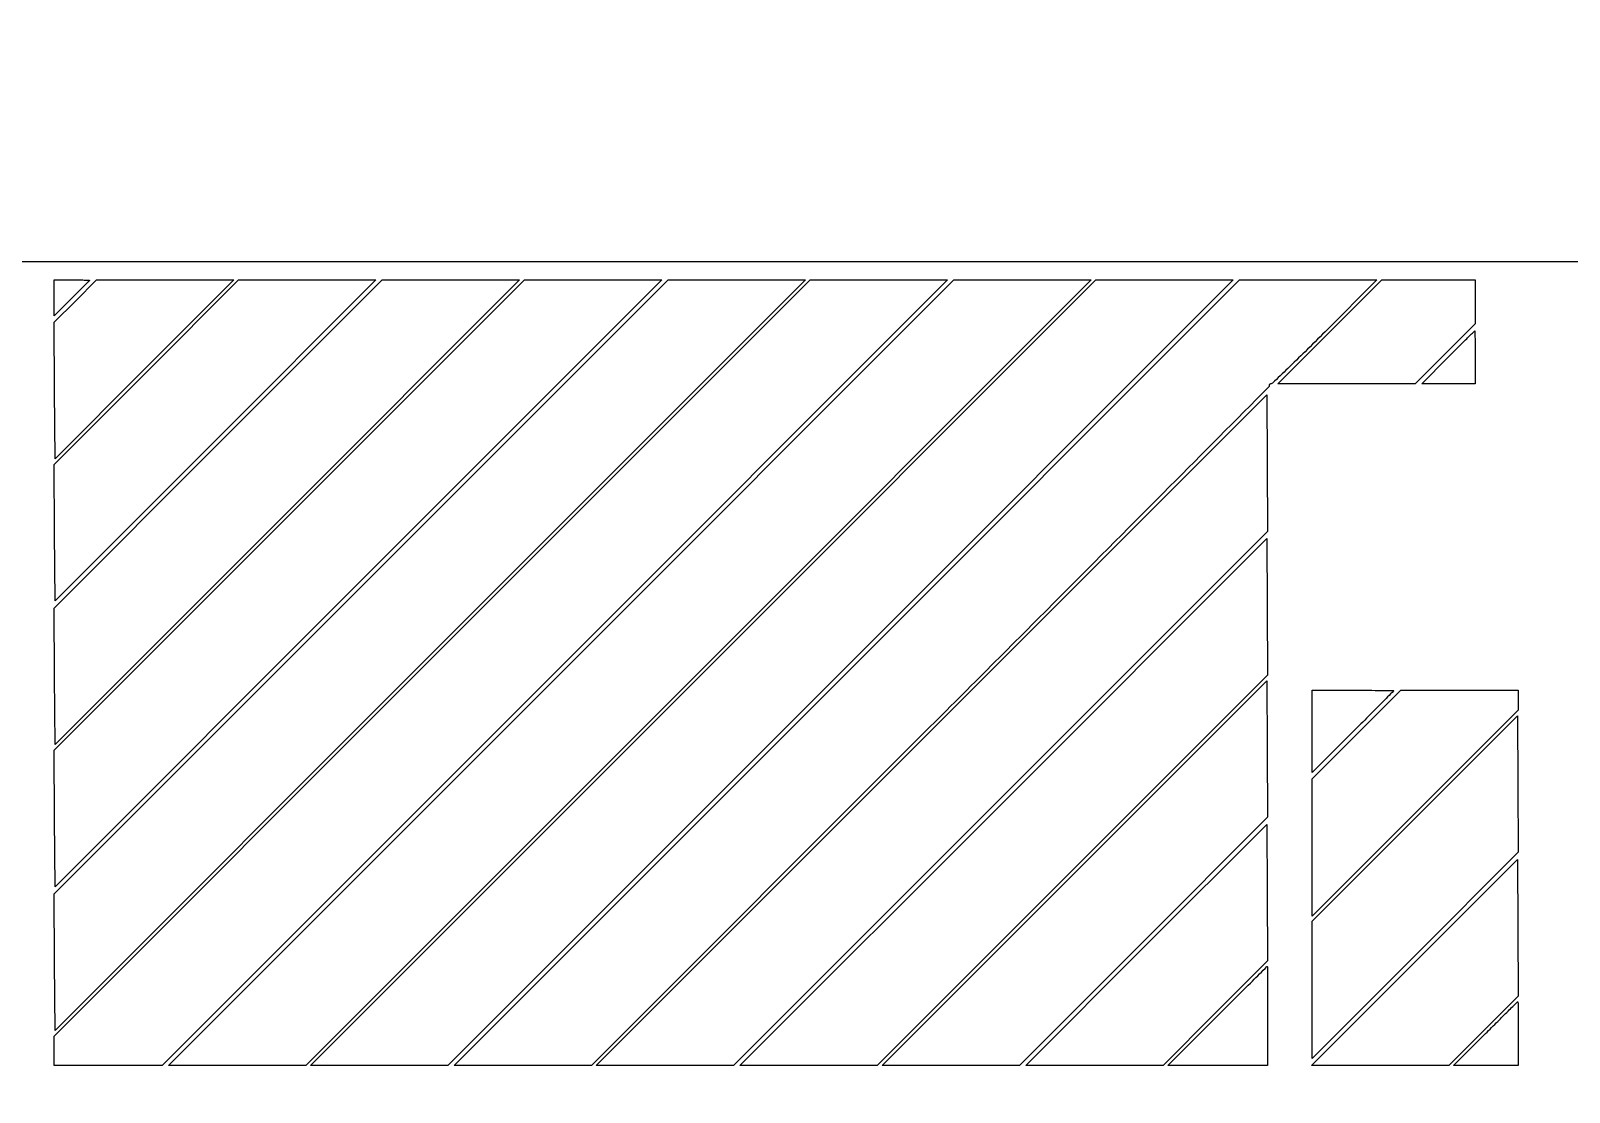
# Model space of a CAD drawing. Extents: x 0 to 1066, y 0 to 761.
# Drawn here: x 495.9 to 577.4, y 705.2 to 761.4 of the extents above; entities that cross this region are included whole.
import ezdxf

# ---------------------------------------------------------------- set-up
doc = ezdxf.new("R2010")
doc.units = 0
doc.header["$MEASUREMENT"] = 0

msp = doc.modelspace()

# ---------------------------------------------------------------- linework, layer by layer
for points in [[(618.832682, 610.532665, -0.000001), (610.902827, 602.586282, -0.000162)], [(183.390323, 95.266879, 0.000001), (192.989143, 95.254457, 0.000118)]]:
    msp.add_lwpolyline(points, format="xyb")
for points in [[(409.06215, 749.15415), (40.8618, 749.132981), (40.8618, 380.65769), (40.8618, 12.1824), (501.2973, 12.1824), (961.7328, 12.1824), (961.7328, 380.646631), (961.7328, 749.110861), (961.41555, 749.1633, 0.040886), (961.153339, 749.184871, 0.000002), (934.190609, 749.194398, 0.000089), (904.448031, 749.199508, 0.000054), (869.1804, 749.195529, -0.000029), (813.61687, 749.186499, -0.000004), (696.10453, 749.175037, -0.000004), (556.774728, 749.163736, -0.000004)], [(498.9708, 748.179807, -0.195985), (498.964444, 748.164213, -0.000199), (498.697436, 747.891335, -0.001867), (498.396998, 747.586817, -0.00114), (498.0402, 747.2295), (497.1096, 746.301786), (497.1096, 747.252093), (497.1096, 748.2024), (498.0402, 748.2024, -0.002275), (498.397037, 748.200776, -0.003793), (498.697436, 748.195763, -0.000579), (498.961811, 748.189039, -0.406447)], [(564.4512, 745.4529, -0.001809), (563.389818, 744.398797, -0.00293), (562.478848, 743.511066, -0.000489), (561.668957, 742.732561, -0.193529), (561.596438, 742.7034, 0.098116), (561.555892, 742.695366, 0.097723), (561.521407, 742.672474, 0.098159), (561.498314, 742.638298, 0.099969), (561.4902, 742.598121, -0.198135), (561.459763, 742.524327, -0.000012), (556.215602, 737.248951, -0.000456), (550.419201, 731.428952, -0.000275), (543.534123, 724.536021), (525.578045, 706.5792), (521.940037, 706.5792), (518.302029, 706.5792), (539.1135, 727.3908), (559.924971, 748.2024), (563.562347, 748.2024), (567.199724, 748.2024)], [(572.4036, 744.0993), (572.4036, 742.7034), (570.987512, 742.7034), (569.571423, 742.7034), (570.9654, 744.0993, -0.000743), (571.501471, 744.634518, -0.001224), (571.956391, 745.085154, -0.000086), (572.366117, 745.488901, -0.196958), (572.381488, 745.4952, -0.409294), (572.390552, 745.486287, -0.000247), (572.397105, 745.085154, -0.002475), (572.402011, 744.634558, -0.001484)], [(568.089, 726.438428, -0.197646), (568.082744, 726.42322, -0.000035), (567.455293, 725.78971, -0.000783), (566.758878, 725.088867, -0.000473), (565.9317, 724.2606), (563.7744, 722.104544), (563.7744, 724.282372), (563.7744, 726.4602), (565.9317, 726.4602, -0.000946), (566.758918, 726.458635, -0.001577), (567.455293, 726.453804, -0.0001), (568.080148, 726.447373, -0.411143)], [(561.4056, 709.2018), (561.4056, 706.5792), (558.762362, 706.5792), (556.119123, 706.5792), (558.7407, 709.2018, -0.000387), (559.747463, 710.207398, -0.000642), (560.598552, 711.054011, -0.000023), (561.368785, 711.818159, -0.19787), (561.383938, 711.8244, -0.411718), (561.392844, 711.81557, -0.000067), (561.399237, 711.054011, -0.001291), (561.404043, 710.207438, -0.000774)], [(574.6878, 708.2712), (574.6878, 706.5792), (572.975443, 706.5792), (571.263086, 706.5792), (572.9535, 708.2712, -0.000608), (573.603228, 708.919958, -0.001004), (574.1538, 709.466175, -0.000058), (574.650566, 709.956922, -0.197299), (574.665857, 709.9632, -0.410227), (574.674862, 709.954317, -0.000166), (574.681354, 709.466175, -0.002027), (574.686223, 708.919998, -0.001215)]]:
    msp.add_lwpolyline(points, format="xyb", close=True)
for points in [[(517.032832, 728.321303), (497.1519, 708.440206), (497.129826, 712.055947), (497.107752, 715.671688), (513.372944, 731.937044), (529.638135, 748.2024), (533.27595, 748.2024), (536.913765, 748.2024)], [(505.654042, 739.699913), (497.1519, 731.197425), (497.129826, 734.813068), (497.107753, 738.42871), (501.994053, 743.315555), (506.880353, 748.2024), (510.518269, 748.2024), (514.156184, 748.2024)], [(509.461091, 735.892961), (497.1519, 723.583523), (497.129826, 727.199234), (497.107753, 730.814946), (505.801172, 739.508673), (514.494592, 748.2024), (518.132437, 748.2024), (521.770282, 748.2024)], [(513.225817, 732.128287), (497.1519, 716.054174), (497.129826, 719.669906), (497.107753, 723.285638), (509.565919, 735.744019), (522.024085, 748.2024), (525.661909, 748.2024), (529.299733, 748.2024)], [(501.889217, 743.464487), (497.1519, 738.726574), (497.129827, 742.341478), (497.107754, 745.956382), (498.228452, 747.079391), (499.349149, 748.2024), (502.987841, 748.2024), (506.626533, 748.2024)], [(523.6317, 727.3908), (502.820229, 706.5792), (499.964914, 706.5792), (497.1096, 706.5792), (497.1096, 707.361683), (497.1096, 708.144166), (517.138583, 728.173283), (537.167566, 748.2024), (540.805369, 748.2024), (544.443171, 748.2024)], [(531.2457, 727.3908), (510.434229, 706.5792), (506.796429, 706.5792), (503.158629, 706.5792), (523.9701, 727.3908), (544.781571, 748.2024), (548.419371, 748.2024), (552.057171, 748.2024)], [(538.7751, 727.3908), (517.963629, 706.5792), (514.325829, 706.5792), (510.688029, 706.5792), (531.4995, 727.3908), (552.310971, 748.2024), (555.948771, 748.2024), (559.586571, 748.2024)], [(572.4036, 747.039964), (572.4036, 745.877528), (570.818185, 744.290464), (569.23277, 742.7034), (565.594623, 742.7034), (561.956476, 742.7034), (564.705, 745.4529), (567.453524, 748.2024), (569.928562, 748.2024), (572.4036, 748.2024)], [(547.257268, 720.729568), (533.107089, 706.5792), (529.46927, 706.5792), (525.831451, 706.5792), (543.597376, 724.345305), (561.3633, 742.11141), (561.385374, 738.495673), (561.407447, 734.879936)], [(551.064303, 716.922603), (540.721159, 706.5792), (537.083326, 706.5792), (533.445492, 706.5792), (547.404396, 720.538326), (561.3633, 734.497451), (561.385374, 730.881728), (561.407447, 727.266005)], [(554.829077, 713.157976), (548.250707, 706.5792), (544.612835, 706.5792), (540.974963, 706.5792), (551.169132, 716.773661), (561.3633, 726.968122), (561.385374, 723.352437), (561.407447, 719.736752)], [(574.6878, 725.931204), (574.6878, 725.402208), (569.2311, 719.946), (563.7744, 714.489792), (563.7744, 718.126789), (563.7744, 721.763787), (566.121483, 724.111993), (568.468567, 726.4602), (571.578183, 726.4602), (574.6878, 726.4602)], [(569.232024, 712.417687), (563.7744, 706.960063), (563.7744, 710.597538), (563.7744, 714.235012), (569.20995, 719.671082), (574.6455, 725.107151), (574.667574, 721.491231), (574.689648, 717.875311)], [(558.636354, 709.351247), (555.865261, 706.5792), (552.227191, 706.5792), (548.58912, 706.5792), (554.97621, 712.96674), (561.3633, 719.354279), (561.385373, 715.738787), (561.407447, 712.123295)], [(572.849394, 708.420879), (571.009142, 706.5792), (567.370867, 706.5792), (563.732592, 706.5792), (569.189046, 712.036176), (574.6455, 717.493151), (574.667573, 713.877855), (574.689647, 710.262559)]]:
    msp.add_lwpolyline(points, close=True)

doc.saveas('drawing.dxf')
